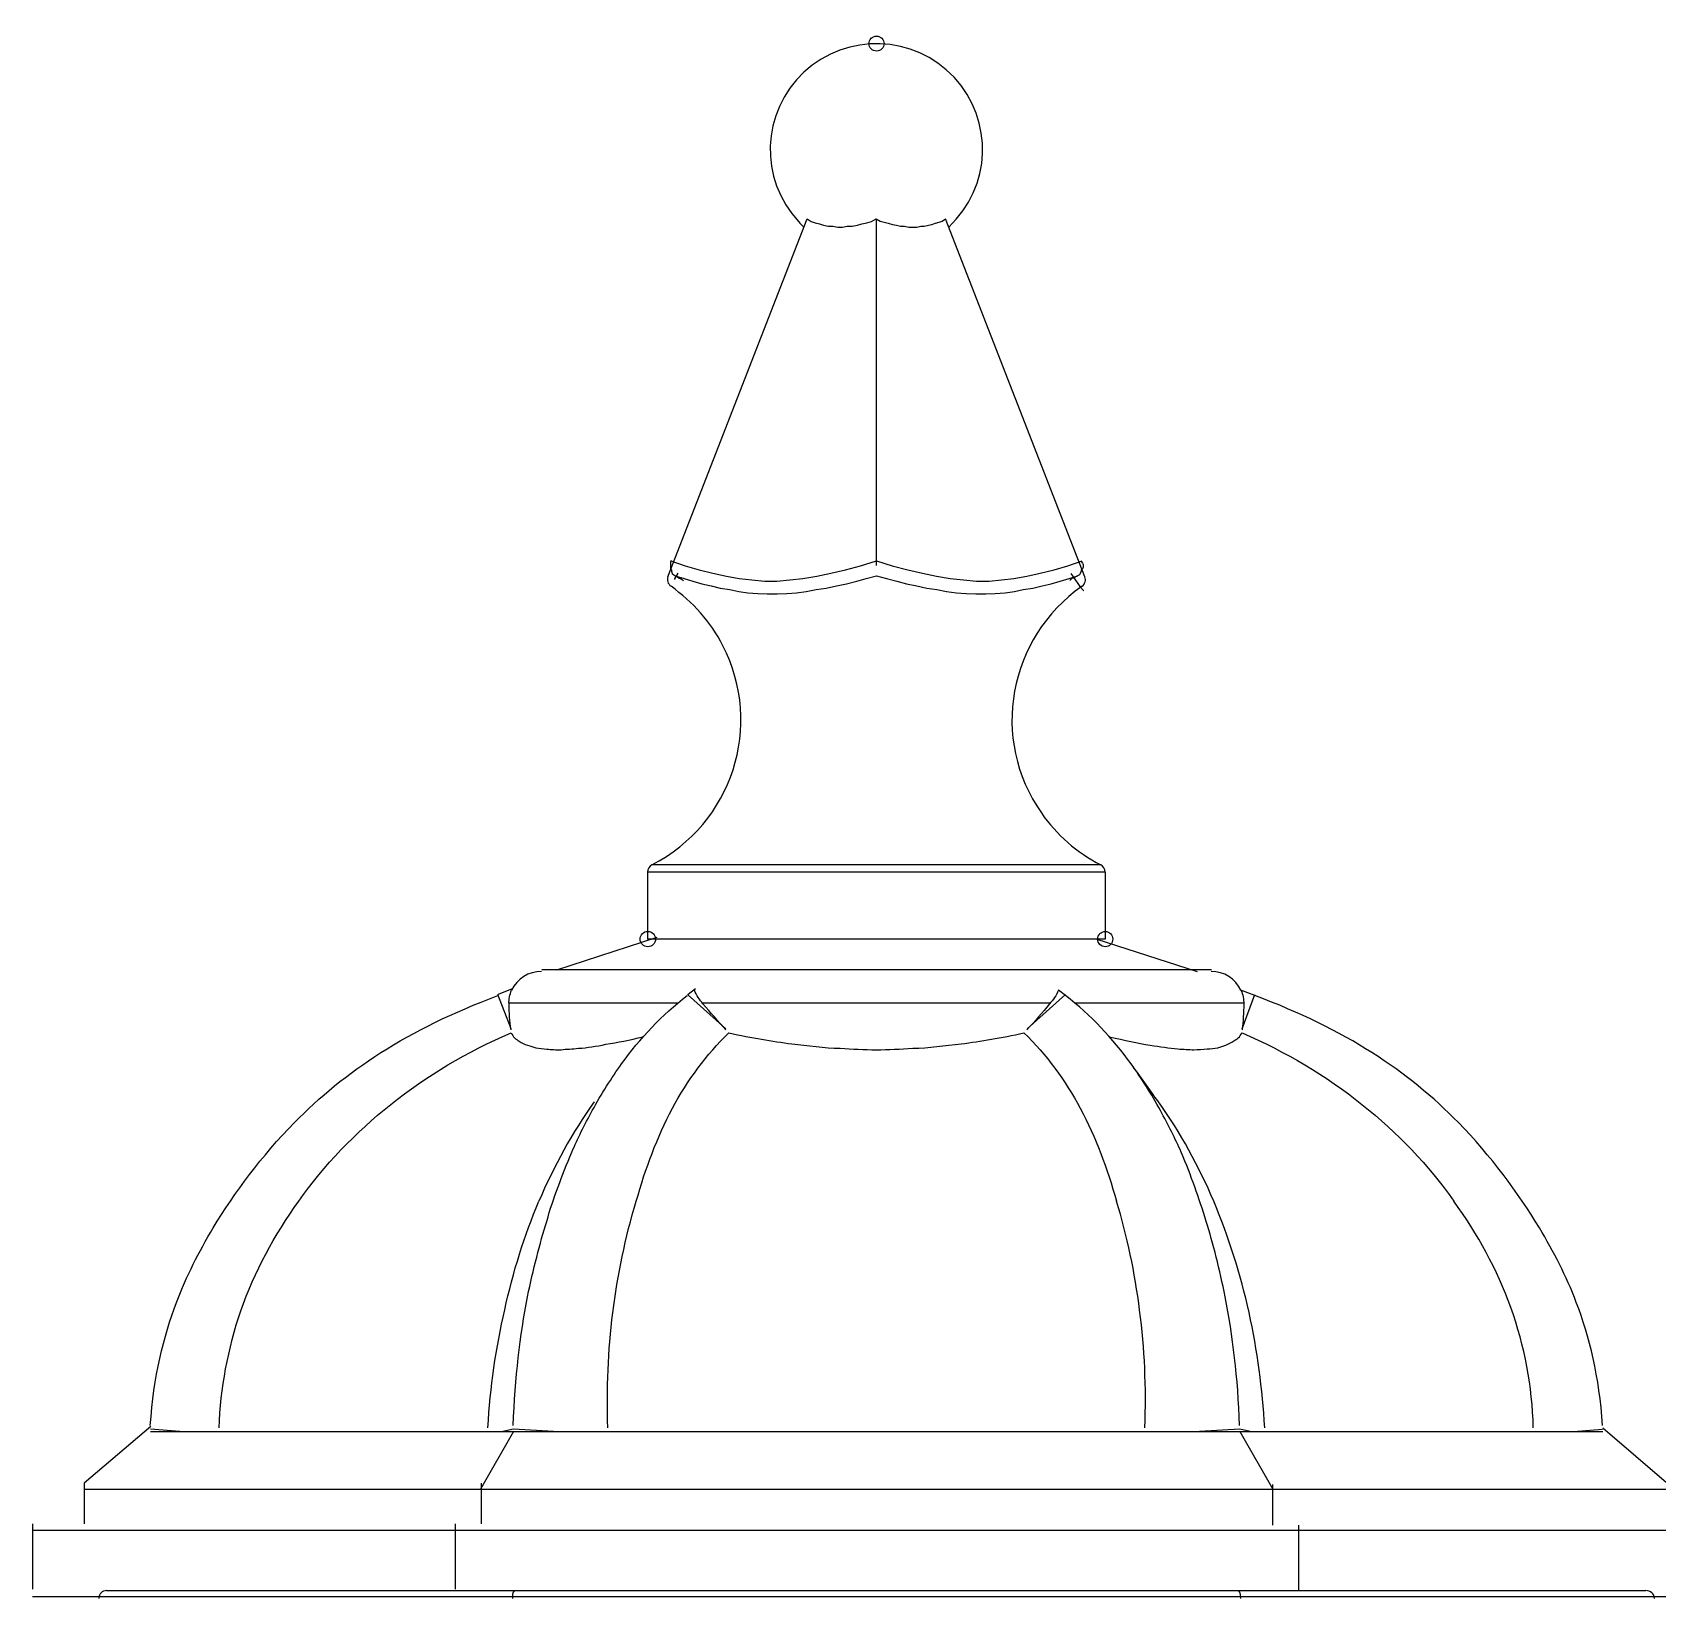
# Model space of a CAD drawing. Extents: x 0 to 225, y 0 to 465.
# Drawn here: x 84.02 to 102.73, y 446.68 to 464.71 of the extents above; entities that cross this region are included whole.
import ezdxf

# ---------------------------------------------------------------- set-up
doc = ezdxf.new("R2010")
doc.units = 0
doc.layers.add('LIVELLO_1', color=160, linetype='Continuous')

# ---------------------------------------------------------------- blocks, each defined once
blk = doc.blocks.new('AI9-BLK1')
at = {"layer": 'LIVELLO_1', "color": 7}
for p, q in [((-21.15, 225.991), (-19.545, 230.113)), ((-18.75, 230.113), (-18.75, 226.123)), ((-16.35, 225.991), (-17.952, 230.113)), ((-21.072, 225.96), (-21.032, 226.035)), ((-16.167, 222.677), (-21.333, 222.677)), ((-21.385, 222.593), (-21.385, 221.821)), ((-16.117, 222.593), (-21.385, 222.593)), ((-16.117, 222.593), (-16.117, 221.821)), ((-21.278, 221.838), (-22.433, 221.463)), ((-16.117, 221.821), (-21.385, 221.821)), ((-16.21, 221.821), (-21.292, 221.821)), ((-16.21, 221.821), (-15.055, 221.448)), ((-14.893, 221.465), (-22.601, 221.465)), ((-22.952, 220.788), (-23.106, 221.183)), ((-23.099, 221.185), (-22.937, 221.251)), ((-20.481, 220.788), (-20.923, 221.183)), ((-20.915, 221.185), (-20.831, 221.251)), ((-16.571, 221.183), (-17.014, 220.788)), ((-16.571, 221.17), (-16.653, 221.231)), ((-14.391, 221.17), (-14.552, 221.231)), ((-14.54, 220.788), (-14.391, 221.183)), ((-22.976, 221.088), (-21.034, 221.088)), ((-20.742, 221.088), (-16.756, 221.088)), ((-16.46, 221.088), (-14.52, 221.088)), ((-27.103, 216.209), (-27.867, 215.554)), ((-26.766, 216.15), (-27.105, 216.178)), ((-27.105, 216.15), (-10.387, 216.15)), ((-22.925, 216.15), (-23.305, 215.488)), ((-22.925, 216.178), (-23.05, 216.15)), ((-22.465, 216.15), (-22.925, 216.178)), ((-14.567, 216.178), (-15.029, 216.15)), ((-14.445, 216.15), (-14.567, 216.178)), ((-14.565, 216.15), (-14.186, 215.488)), ((-10.726, 216.15), (-10.389, 216.178)), ((-10.387, 216.194), (-9.626, 215.541)), ((-27.867, 215.554), (-27.867, 215.086)), ((-23.298, 215.554), (-23.298, 215.086)), ((-14.188, 215.541), (-14.188, 215.071)), ((-27.867, 215.488), (-9.626, 215.488)), ((-28.463, 215.086), (-28.463, 214.334)), ((-28.463, 215.013), (-9.029, 215.013)), ((-23.599, 215.086), (-23.599, 214.334)), ((-13.89, 215.071), (-13.89, 214.318)), ((-28.463, 214.252), (-9.029, 214.252)), ((-27.61, 214.318), (-9.89, 214.318))]:
    blk.add_line(p, q, dxfattribs=at)
for points in [[(-19.545, 230.113), (-19.5, 230.084), (-19.455, 230.067), (-19.405, 230.056), (-19.356, 230.04), (-19.304, 230.031), (-19.249, 230.029), (-19.192, 230.02), (-19.138, 230.02), (-19.084, 230.029), (-19.026, 230.031), (-18.968, 230.04), (-18.917, 230.056), (-18.858, 230.067), (-18.804, 230.084), (-18.75, 230.113), (-18.705, 230.089), (-18.659, 230.076), (-18.612, 230.065), (-18.565, 230.051), (-18.517, 230.04), (-18.472, 230.031), (-18.424, 230.029), (-18.377, 230.02), (-18.33, 230.02), (-18.284, 230.02), (-18.239, 230.029), (-18.198, 230.031), (-18.151, 230.04), (-18.112, 230.051), (-18.069, 230.065), (-18.028, 230.076), (-17.991, 230.089), (-17.952, 230.113)], [(-21.109, 226.176), (-21.12, 226.17), (-21.12, 226.15), (-21.12, 226.135), (-21.12, 226.119), (-21.12, 226.104), (-21.12, 226.086), (-21.109, 226.07), (-21.109, 226.057), (-21.1, 226.029), (-21.081, 226.015), (-21.057, 225.998), (-21.04, 225.991), (-21.018, 225.978), (-21.003, 225.971), (-20.971, 225.949)], [(-21.115, 226.176), (-20.951, 226.119), (-20.788, 226.073), (-20.63, 226.033), (-20.475, 225.998), (-20.327, 225.973), (-20.184, 225.956), (-20.033, 225.942), (-19.895, 225.942), (-19.746, 225.956), (-19.595, 225.973), (-19.436, 225.998), (-19.274, 226.033), (-19.104, 226.073), (-18.931, 226.119), (-18.748, 226.176)], [(-18.748, 226.176), (-18.569, 226.119), (-18.388, 226.073), (-18.218, 226.033), (-18.058, 225.998), (-17.9, 225.973), (-17.746, 225.956), (-17.597, 225.942), (-17.452, 225.942), (-17.31, 225.956), (-17.168, 225.973), (-17.019, 225.998), (-16.863, 226.033), (-16.704, 226.073), (-16.544, 226.119), (-16.379, 226.176)], [(-16.391, 226.176), (-16.391, 226.17), (-16.375, 226.15), (-16.37, 226.135), (-16.37, 226.119), (-16.37, 226.104), (-16.375, 226.086), (-16.391, 226.07), (-16.391, 226.057), (-16.402, 226.029), (-16.411, 226.015), (-16.443, 225.998), (-16.458, 225.991), (-16.472, 225.978), (-16.499, 225.971), (-16.523, 225.949)], [(-21.066, 226.004), (-20.962, 225.973), (-20.863, 225.942), (-20.758, 225.912), (-20.652, 225.887), (-20.546, 225.863), (-20.438, 225.845), (-20.331, 225.825), (-20.227, 225.808), (-20.115, 225.801), (-20.005, 225.797), (-19.891, 225.797), (-19.78, 225.801), (-19.667, 225.808), (-19.556, 225.825), (-19.441, 225.845), (-19.326, 225.863), (-19.209, 225.887), (-19.093, 225.912), (-18.976, 225.942), (-18.865, 225.973), (-18.748, 226.004)], [(-18.748, 226.004), (-18.632, 225.973), (-18.515, 225.942), (-18.401, 225.912), (-18.284, 225.887), (-18.168, 225.863), (-18.054, 225.845), (-17.943, 225.825), (-17.828, 225.808), (-17.715, 225.801), (-17.604, 225.797), (-17.489, 225.797), (-17.381, 225.801), (-17.267, 225.808), (-17.161, 225.825), (-17.058, 225.845), (-16.949, 225.863), (-16.84, 225.887), (-16.736, 225.912), (-16.633, 225.942), (-16.531, 225.973), (-16.429, 226.004)], [(-16.512, 226.029), (-16.429, 225.914), (-16.409, 225.881), (-16.361, 225.83)], [(-16.191, 221.821), (-18.75, 221.821), (-21.305, 221.821)]]:
    blk.add_lwpolyline(points, dxfattribs=at)
blk.add_circle((-21.38, 221.821), 0.0883, dxfattribs=at)
blk.add_circle((-21.38, 221.821), 0.0883, dxfattribs=at)
for centre, major_axis, ratio in [((-18.747, 232.132), (0.0872, 0), 0.988213), ((-16.115, 221.821), (-0.0001, -0.0882), 0.975585)]:
    blk.add_ellipse(centre, major_axis=major_axis, ratio=ratio, dxfattribs=at)
for points, knots in [([(-17.916, 230.02), (-17.422, 230.479), (-17.394, 231.247), (-17.855, 231.744), (-18.316, 232.236), (-19.086, 232.26), (-19.583, 231.803), (-20.076, 231.344), (-20.104, 230.574), (-19.643, 230.08), (-19.624, 230.058), (-19.604, 230.04), (-19.583, 230.02)], [0, 0, 0, 0, 1, 1, 1, 2, 2, 2, 3, 3, 3, 4, 4, 4, 4]), ([(-21.333, 222.677), (-20.406, 223.149), (-20.042, 224.279), (-20.516, 225.199), (-20.656, 225.473), (-20.863, 225.704), (-21.113, 225.883)], [0, 0, 0, 0, 1, 1, 1, 2, 2, 2, 2]), ([(-16.381, 225.883), (-17.234, 225.289), (-17.446, 224.124), (-16.849, 223.273), (-16.676, 223.021), (-16.441, 222.816), (-16.167, 222.677)], [0, 0, 0, 0, 1, 1, 1, 2, 2, 2, 2]), ([(-27.107, 216.22), (-27.07, 216.783), (-26.954, 217.246), (-26.805, 217.637), (-26.689, 217.946), (-26.547, 218.215), (-26.385, 218.495), (-26.134, 218.901), (-25.827, 219.323), (-25.447, 219.709), (-24.875, 220.294), (-24.147, 220.781), (-23.108, 221.17)], [0, 0, 0, 0, 1, 1, 1, 2, 2, 2, 3, 3, 3, 4, 4, 4, 4]), ([(-15.503, 219.947), (-15.607, 220.095), (-15.71, 220.234), (-15.816, 220.384), (-16.031, 220.675), (-16.28, 220.949), (-16.571, 221.17)], [0, 0, 0, 0, 1, 1, 1, 2, 2, 2, 2]), ([(-10.389, 216.22), (-10.428, 216.783), (-10.54, 217.246), (-10.693, 217.637), (-10.807, 217.946), (-10.952, 218.215), (-11.117, 218.495), (-11.366, 218.901), (-11.672, 219.323), (-12.05, 219.709), (-12.622, 220.294), (-13.349, 220.781), (-14.391, 221.17)], [0, 0, 0, 0, 1, 1, 1, 2, 2, 2, 3, 3, 3, 4, 4, 4, 4]), ([(-25.397, 218.802), (-25.108, 219.215), (-24.746, 219.592), (-24.34, 219.916), (-23.924, 220.249), (-23.459, 220.523), (-22.955, 220.742)], [0, 0, 0, 0, 1, 1, 1, 2, 2, 2, 2]), ([(-22.955, 220.742), (-22.93, 220.695), (-22.903, 220.666), (-22.86, 220.647), (-22.833, 220.622), (-22.801, 220.609), (-22.765, 220.598), (-22.731, 220.587), (-22.7, 220.576), (-22.668, 220.569), (-22.629, 220.563), (-22.586, 220.556), (-22.543, 220.554), (-22.489, 220.547), (-22.435, 220.547), (-22.379, 220.547), (-22.316, 220.554), (-22.25, 220.556), (-22.178, 220.563), (-22.081, 220.569), (-21.972, 220.587), (-21.863, 220.609), (-21.728, 220.631), (-21.59, 220.66), (-21.432, 220.695)], [0, 0, 0, 0, 1, 1, 1, 2, 2, 2, 3, 3, 3, 4, 4, 4, 5, 5, 5, 6, 6, 6, 7, 7, 7, 8, 8, 8, 8]), ([(-21.513, 218.802), (-21.407, 219.179), (-21.273, 219.539), (-21.098, 219.872), (-20.923, 220.192), (-20.706, 220.494), (-20.447, 220.742)], [0, 0, 0, 0, 1, 1, 1, 2, 2, 2, 2]), ([(-20.447, 220.742), (-20.18, 220.68), (-19.951, 220.647), (-19.723, 220.614), (-19.539, 220.592), (-19.348, 220.569), (-19.166, 220.563), (-19.026, 220.554), (-18.89, 220.547), (-18.75, 220.547), (-18.61, 220.547), (-18.472, 220.554), (-18.33, 220.563), (-18.149, 220.569), (-17.961, 220.592), (-17.773, 220.614), (-17.543, 220.647), (-17.315, 220.68), (-17.051, 220.742)], [0, 0, 0, 0, 1, 1, 1, 2, 2, 2, 3, 3, 3, 4, 4, 4, 5, 5, 5, 6, 6, 6, 6]), ([(-17.051, 220.742), (-16.791, 220.494), (-16.576, 220.192), (-16.402, 219.872), (-16.223, 219.539), (-16.09, 219.179), (-15.986, 218.802)], [0, 0, 0, 0, 1, 1, 1, 2, 2, 2, 2]), ([(-16.066, 220.695), (-15.889, 220.658), (-15.744, 220.622), (-15.598, 220.598), (-15.486, 220.581), (-15.378, 220.567), (-15.279, 220.556), (-15.214, 220.554), (-15.152, 220.547), (-15.093, 220.547), (-15.044, 220.547), (-14.99, 220.554), (-14.94, 220.556), (-14.899, 220.556), (-14.859, 220.567), (-14.82, 220.569), (-14.789, 220.581), (-14.759, 220.592), (-14.727, 220.598), (-14.698, 220.614), (-14.664, 220.627), (-14.635, 220.649), (-14.597, 220.666), (-14.565, 220.695), (-14.54, 220.742)], [0, 0, 0, 0, 1, 1, 1, 2, 2, 2, 3, 3, 3, 4, 4, 4, 5, 5, 5, 6, 6, 6, 7, 7, 7, 8, 8, 8, 8]), ([(-14.54, 220.742), (-14.039, 220.523), (-13.571, 220.249), (-13.159, 219.916), (-12.752, 219.592), (-12.389, 219.215), (-12.102, 218.802)], [0, 0, 0, 0, 1, 1, 1, 2, 2, 2, 2]), ([(-22.93, 216.22), (-22.909, 216.772), (-22.849, 217.253), (-22.765, 217.703), (-22.7, 218.014), (-22.623, 218.317), (-22.543, 218.57), (-22.506, 218.709), (-22.463, 218.835), (-22.413, 218.967), (-22.365, 219.098), (-22.316, 219.228), (-22.254, 219.367), (-22.189, 219.523), (-22.109, 219.682), (-22.019, 219.848), (-21.915, 220.035), (-21.795, 220.225), (-21.683, 220.384)], [0, 0, 0, 0, 1, 1, 1, 2, 2, 2, 3, 3, 3, 4, 4, 4, 5, 5, 5, 6, 6, 6, 6]), ([(-14.569, 216.22), (-14.587, 216.772), (-14.647, 217.253), (-14.734, 217.703), (-14.798, 218.014), (-14.872, 218.317), (-14.953, 218.57), (-14.994, 218.709), (-15.037, 218.835), (-15.085, 218.967), (-15.13, 219.098), (-15.18, 219.228), (-15.24, 219.367), (-15.309, 219.523), (-15.389, 219.682), (-15.48, 219.848), (-15.581, 220.035), (-15.704, 220.225), (-15.816, 220.384)], [0, 0, 0, 0, 1, 1, 1, 2, 2, 2, 3, 3, 3, 4, 4, 4, 5, 5, 5, 6, 6, 6, 6]), ([(-26.314, 216.194), (-26.301, 216.646), (-26.213, 217.105), (-26.064, 217.542), (-25.908, 217.99), (-25.68, 218.411), (-25.397, 218.802)], [0, 0, 0, 0, 1, 1, 1, 2, 2, 2, 2]), ([(-23.222, 216.194), (-23.192, 216.659), (-23.131, 217.112), (-23.027, 217.551), (-22.933, 217.985), (-22.801, 218.407), (-22.634, 218.802)], [0, 0, 0, 0, 1, 1, 1, 2, 2, 2, 2]), ([(-21.84, 216.194), (-21.857, 216.642), (-21.836, 217.079), (-21.784, 217.518), (-21.728, 217.954), (-21.64, 218.385), (-21.513, 218.802)], [0, 0, 0, 0, 1, 1, 1, 2, 2, 2, 2]), ([(-15.658, 216.194), (-15.641, 216.659), (-15.661, 217.105), (-15.719, 217.546), (-15.774, 217.981), (-15.861, 218.405), (-15.986, 218.802)], [0, 0, 0, 0, 1, 1, 1, 2, 2, 2, 2]), ([(-14.278, 216.194), (-14.305, 216.642), (-14.364, 217.081), (-14.459, 217.52), (-14.556, 217.959), (-14.694, 218.389), (-14.865, 218.802)], [0, 0, 0, 0, 1, 1, 1, 2, 2, 2, 2]), ([(-11.187, 216.194), (-11.198, 216.67), (-11.288, 217.134), (-11.445, 217.577), (-11.603, 218.012), (-11.829, 218.427), (-12.102, 218.802)], [0, 0, 0, 0, 1, 1, 1, 2, 2, 2, 2])]:
    blk.add_open_spline(points, degree=3, knots=knots, dxfattribs=at)
for points in [[(-21.15, 225.991), (-21.163, 225.956), (-21.15, 225.909), (-21.113, 225.883)], [(-16.381, 225.883), (-16.346, 225.909), (-16.334, 225.956), (-16.35, 225.991)], [(-21.333, 222.677), (-21.361, 222.661), (-21.385, 222.624), (-21.385, 222.593)], [(-16.117, 222.593), (-16.117, 222.624), (-16.135, 222.661), (-16.167, 222.677)], [(-22.603, 221.448), (-22.752, 221.448), (-22.885, 221.366), (-22.948, 221.231)], [(-14.552, 221.231), (-14.615, 221.366), (-14.748, 221.448), (-14.895, 221.448)], [(-22.978, 221.075), (-22.982, 221.126), (-22.968, 221.183), (-22.948, 221.231)], [(-21.683, 220.384), (-21.471, 220.675), (-21.219, 220.949), (-20.926, 221.17)], [(-20.745, 221.075), (-20.783, 221.123), (-20.82, 221.172), (-20.844, 221.231)], [(-16.653, 221.231), (-16.678, 221.172), (-16.711, 221.123), (-16.758, 221.075)], [(-14.552, 221.231), (-14.529, 221.183), (-14.52, 221.126), (-14.52, 221.075)], [(-22.955, 220.777), (-22.968, 220.874), (-22.978, 220.973), (-22.978, 221.075)], [(-20.483, 220.777), (-20.57, 220.874), (-20.656, 220.973), (-20.745, 221.075)], [(-16.758, 221.075), (-16.838, 220.973), (-16.924, 220.874), (-17.017, 220.777)], [(-14.52, 221.075), (-14.52, 220.973), (-14.529, 220.874), (-14.54, 220.777)], [(-21.997, 219.947), (-22.252, 219.592), (-22.463, 219.201), (-22.634, 218.802)], [(-14.865, 218.802), (-15.037, 219.201), (-15.245, 219.592), (-15.503, 219.947)], [(-27.61, 214.318), (-27.659, 214.318), (-27.7, 214.283), (-27.7, 214.228)], [(-22.914, 214.318), (-22.948, 214.3), (-22.933, 214.254), (-22.937, 214.228)], [(-14.585, 214.318), (-14.552, 214.3), (-14.565, 214.254), (-14.556, 214.228)], [(-9.792, 214.228), (-9.792, 214.283), (-9.841, 214.318), (-9.89, 214.318)]]:
    blk.add_open_spline(points, degree=3, dxfattribs=at)

msp = doc.modelspace()

# ---------------------------------------------------------------- block references
at = {"layer": 'LIVELLO_1', "color": 7}
msp.add_blockref('AI9-BLK1', (112.48564, 232.449377), dxfattribs=at)

doc.saveas('drawing.dxf')
